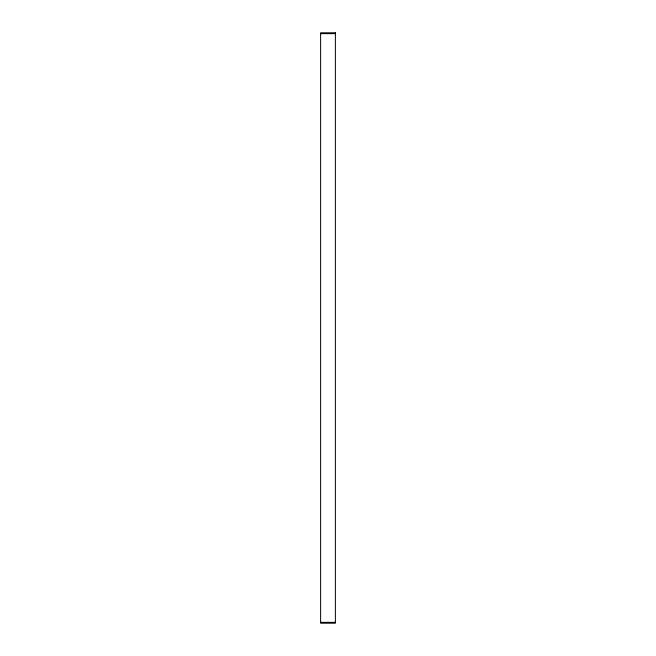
<?xml version="1.0" encoding="UTF-8"?>
<svg xmlns="http://www.w3.org/2000/svg" width="656" height="656" viewBox="0 0 656 656"><rect width="100%" height="100%" fill="white"/><g stroke="black" fill="none" stroke-linecap="round" stroke-linejoin="round"><path stroke-width="0.98" d="M320.62 33.645L335.38 33.645M320.62 622.355L335.38 622.355M335.38 32.8L320.62 32.8L320.62 623.2L335.38 623.2L335.38 32.8"/></g></svg>
